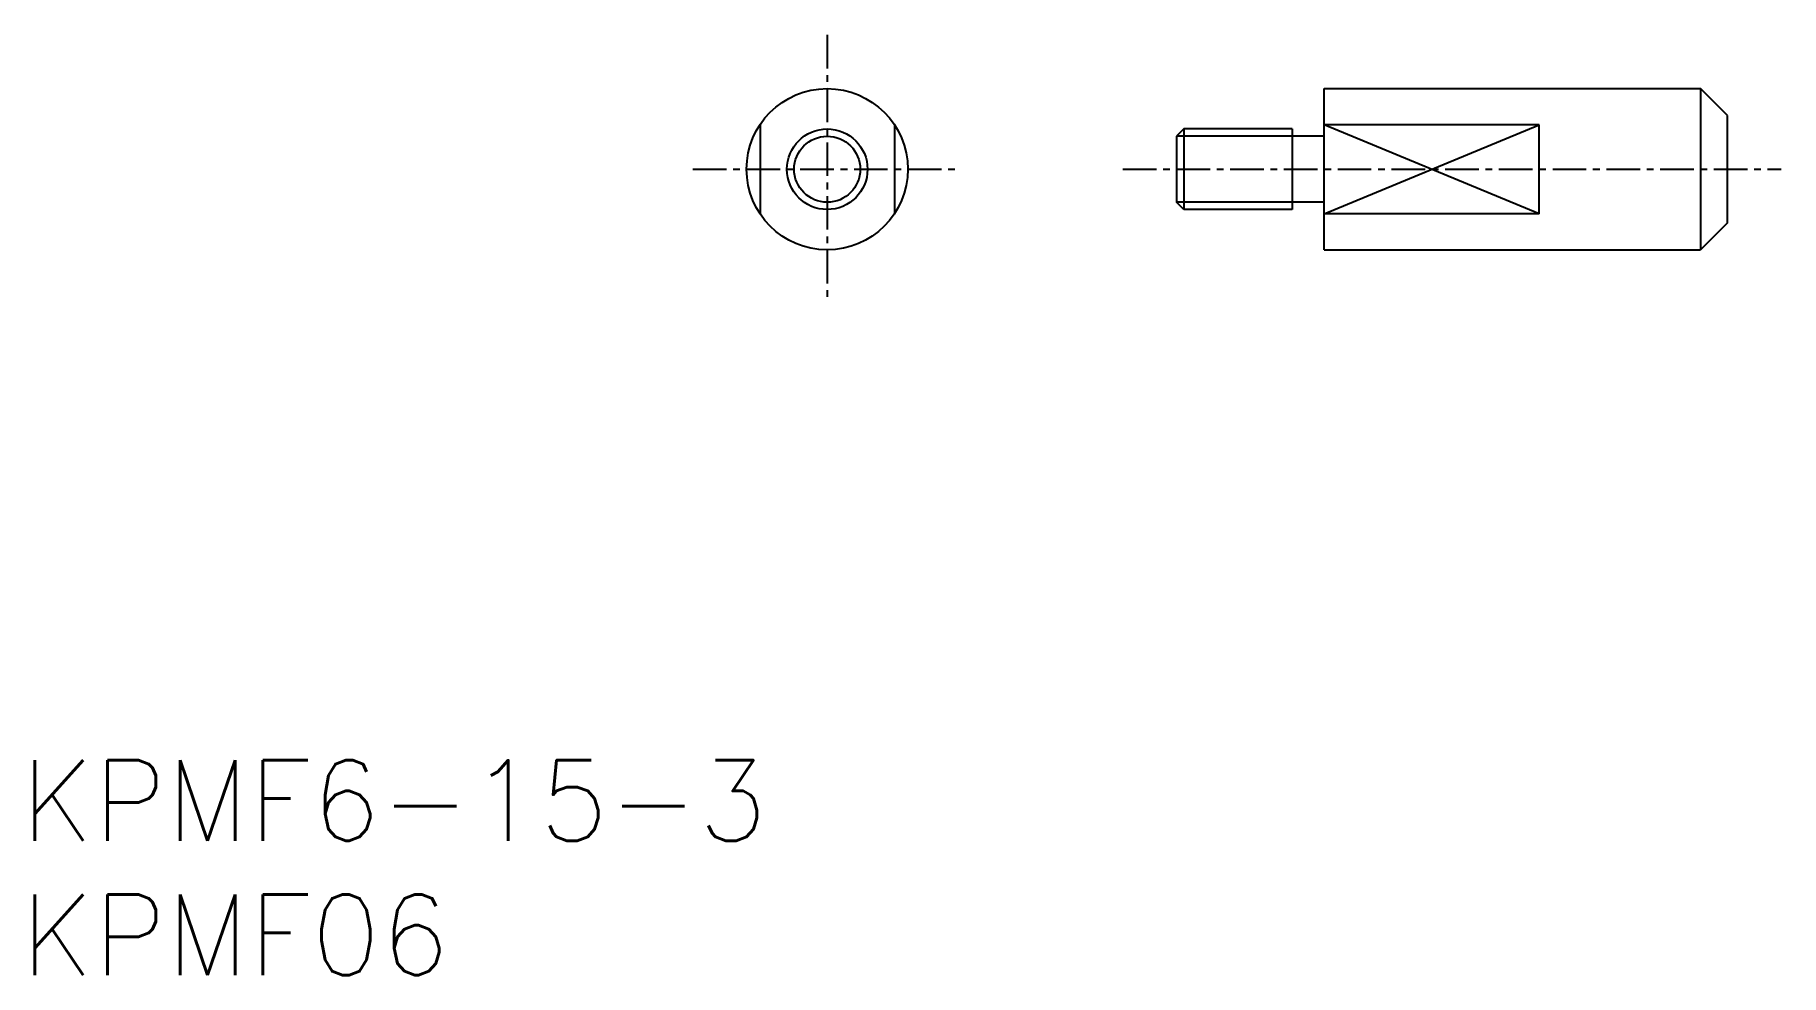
# Model space of a CAD drawing. Extents: x 0.5 to 65.5, y 0 to 35.
import ezdxf

# ---------------------------------------------------------------- set-up
doc = ezdxf.new("R2010")
doc.units = 0
doc.linetypes.add('CENTER', pattern=[2, 1.25, -0.25, 0.25, -0.25])
doc.layers.get('0').update_dxf_attribs({"linetype": 'CONTINUOUS'})
doc.layers.add('CENTER', color=1, linetype='CENTER')
doc.styles.get("Standard").update_dxf_attribs({"font": 'txt.shx'})

# ---------------------------------------------------------------- blocks, each defined once
blk = doc.blocks.new('*U7')
at = {"color": 7, "linetype": 'CONTINUOUS'}
blk.add_text('KPMF06', height=3, dxfattribs=at).set_placement((0, 0))
blk = doc.blocks.new('*U8')
at = {"color": 7, "linetype": 'CONTINUOUS'}
blk.add_text('KPMF6-15-3', height=3, dxfattribs=at).set_placement((0, 5))

msp = doc.modelspace()

# ---------------------------------------------------------------- linework, layer by layer
at = {"color": 7, "linetype": 'CONTINUOUS'}
for p, q in [((48.5, 33), (62.5, 33)), ((48.5, 27), (48.5, 33)), ((63.5, 32), (62.5, 33)), ((62.5, 33), (62.5, 27)), ((63.5, 28), (63.5, 32)), ((27.5, 31.658), (27.5, 28.342)), ((32.5, 31.658), (32.5, 28.342)), ((43.27, 31.5), (43, 31.23)), ((43, 31.23), (43, 28.77)), ((47.3, 31.5), (43.27, 31.5)), ((43.27, 31.5), (43.27, 28.5)), ((47.3, 31.5), (47.3, 28.5)), ((48.5, 31.23), (47.3, 31.23)), ((56.5, 31.658), (48.5, 31.658)), ((48.5, 28.342), (56.5, 31.658)), ((56.5, 28.342), (48.5, 31.658)), ((56.5, 28.342), (56.5, 31.658)), ((43.27, 28.5), (43, 28.77)), ((48.5, 28.77), (47.3, 28.77)), ((47.3, 28.5), (43.27, 28.5)), ((56.5, 28.342), (48.5, 28.342)), ((63.5, 28), (62.5, 27)), ((48.5, 27), (62.5, 27))]:
    msp.add_line(p, q, dxfattribs=at)
at = {"color": 3, "linetype": 'CONTINUOUS'}
for p, q in [((47.3, 31.23), (43, 31.23)), ((47.3, 28.77), (43, 28.77))]:
    msp.add_line(p, q, dxfattribs=at)
at = {"color": 7, "linetype": 'CONTINUOUS'}
for radius in [3, 1.23]:
    msp.add_circle((30, 30), radius, dxfattribs=at)
at = {"color": 3, "linetype": 'CONTINUOUS'}
msp.add_circle((30, 30), 1.5, dxfattribs=at)
at = {"layer": 'CENTER', "color": 1, "linetype": 'CENTER'}
for p, q in [((30, 35), (30, 25)), ((25, 30), (35, 30)), ((41, 30), (65.5, 30))]:
    msp.add_line(p, q, dxfattribs=at)

# ---------------------------------------------------------------- block references
at = {"color": 7, "linetype": 'CONTINUOUS'}
for name in ['*U8', '*U7']:
    msp.add_blockref(name, (0, 0), dxfattribs=at)

doc.saveas('drawing.dxf')
